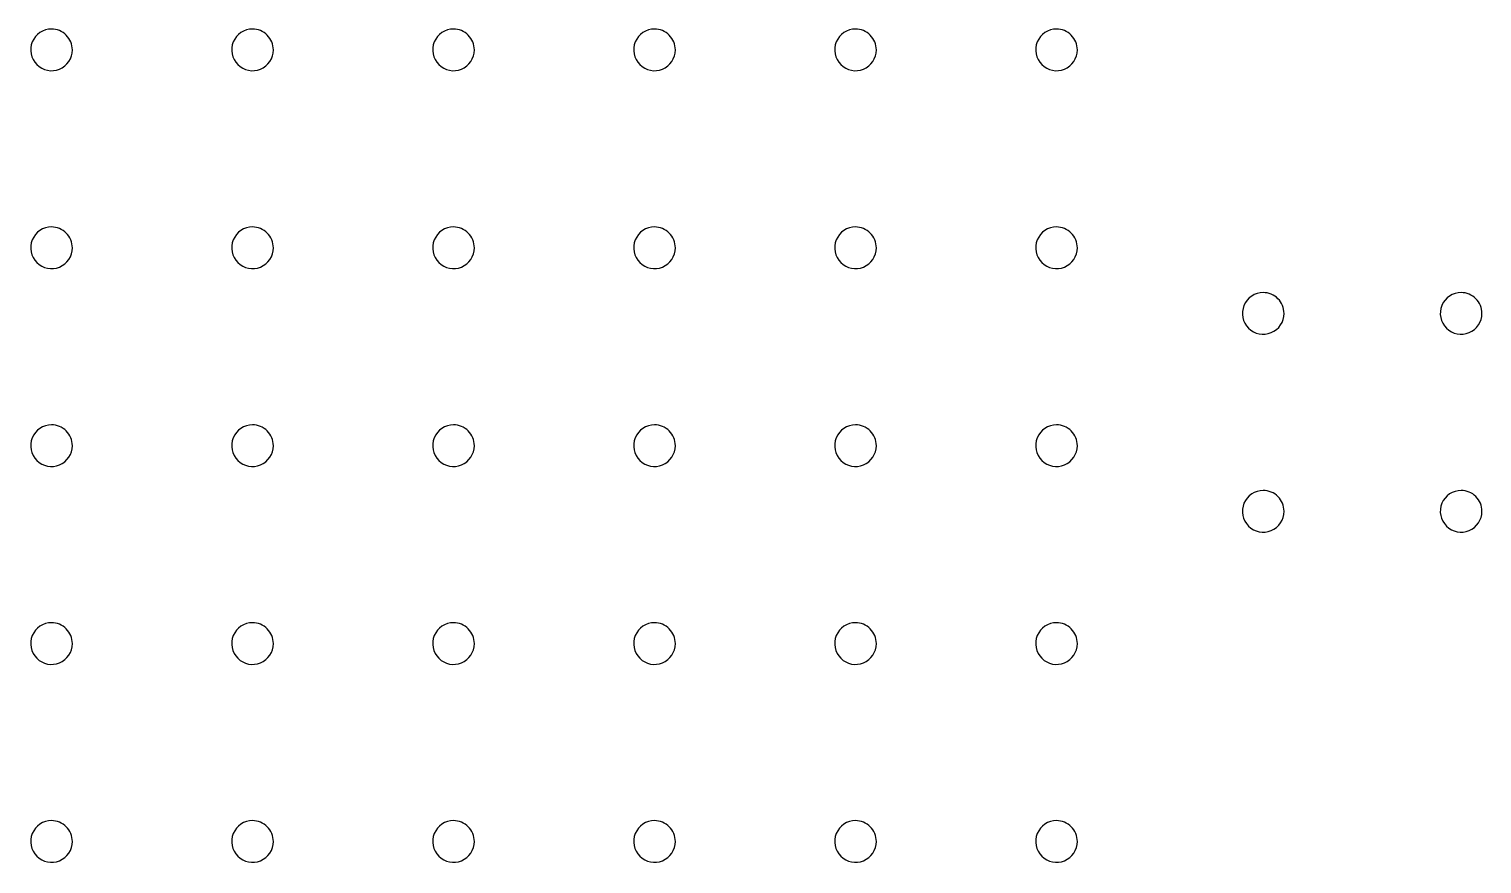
# Model space of a CAD drawing. Header units: millimetres. Extents: x 0.23 to 5.73, y 0.39 to 3.55.
import ezdxf

# ---------------------------------------------------------------- set-up
doc = ezdxf.new("R2010")
doc.units = ezdxf.units.MM
doc.layers.get('0').update_dxf_attribs({"linetype": 'CONTINUOUS'})

msp = doc.modelspace()

# ---------------------------------------------------------------- linework, layer by layer
at = {"color": 7}
for points in [[(0.318909, 3.547533)], [(1.078812, 3.547533)], [(1.838715, 3.547533)], [(2.598618, 3.547533)], [(3.358521, 3.547533)], [(4.118423, 3.547533)], [(0.318909, 2.799442)], [(1.078812, 2.799442)], [(1.838715, 2.799442)], [(2.598618, 2.799442)], [(3.358521, 2.799442)], [(4.118423, 2.799442)], [(4.899981, 2.551391)], [(5.648072, 2.551391)], [(0.318909, 2.051352)], [(1.078812, 2.051352)], [(1.838715, 2.051352)], [(2.598618, 2.051352)], [(3.358521, 2.051352)], [(4.118423, 2.051352)], [(4.899981, 1.8033)], [(5.648072, 1.8033)], [(0.318909, 1.303261)], [(1.078812, 1.303261)], [(1.838715, 1.303261)], [(2.598618, 1.303261)], [(3.358521, 1.303261)], [(4.118423, 1.303261)], [(0.318909, 0.55517)], [(1.078812, 0.55517)], [(1.838715, 0.55517)], [(2.598618, 0.55517)], [(3.358521, 0.55517)], [(4.118423, 0.55517)]]:
    msp.add_lwpolyline(points, close=True, dxfattribs=at)
for points in [[(0.318909, 3.547533), (0.28706, 3.547533), (0.258346, 3.528347), (0.246157, 3.498922)], [(0.374592, 3.524469), (0.359824, 3.539237), (0.339794, 3.547533), (0.318909, 3.547533)], [(0.397656, 3.468787), (0.397656, 3.489672), (0.389359, 3.509701), (0.374592, 3.524469)], [(1.078812, 3.547533), (1.046962, 3.547533), (1.018249, 3.528347), (1.00606, 3.498922)], [(1.134494, 3.524469), (1.119727, 3.539237), (1.099697, 3.547533), (1.078812, 3.547533)], [(1.157559, 3.468787), (1.157559, 3.489672), (1.149262, 3.509701), (1.134494, 3.524469)], [(1.838715, 3.547533), (1.806865, 3.547533), (1.778151, 3.528347), (1.765963, 3.498922)], [(1.894397, 3.524469), (1.879629, 3.539237), (1.8596, 3.547533), (1.838715, 3.547533)], [(1.917461, 3.468787), (1.917461, 3.489672), (1.909165, 3.509701), (1.894397, 3.524469)], [(2.598618, 3.547533), (2.566768, 3.547533), (2.538054, 3.528347), (2.525866, 3.498922)], [(2.6543, 3.524469), (2.639532, 3.539237), (2.619503, 3.547533), (2.598618, 3.547533)], [(2.677364, 3.468787), (2.677364, 3.489672), (2.669068, 3.509701), (2.6543, 3.524469)], [(3.358521, 3.547533), (3.326671, 3.547533), (3.297957, 3.528347), (3.285769, 3.498922)], [(3.414203, 3.524469), (3.399435, 3.539237), (3.379406, 3.547533), (3.358521, 3.547533)], [(3.437267, 3.468787), (3.437267, 3.489672), (3.428971, 3.509701), (3.414203, 3.524469)], [(4.118423, 3.547533), (4.086574, 3.547533), (4.05786, 3.528347), (4.045671, 3.498922)], [(4.174106, 3.524469), (4.159338, 3.539237), (4.139308, 3.547533), (4.118423, 3.547533)], [(4.19717, 3.468787), (4.19717, 3.489672), (4.188873, 3.509701), (4.174106, 3.524469)], [(0.246157, 3.498922), (0.233969, 3.469496), (0.240706, 3.435626), (0.263227, 3.413105)], [(0.349044, 3.396035), (0.37847, 3.408223), (0.397656, 3.436937), (0.397656, 3.468787)], [(1.00606, 3.498922), (0.993872, 3.469496), (1.000609, 3.435626), (1.02313, 3.413105)], [(1.108947, 3.396035), (1.138373, 3.408223), (1.157559, 3.436937), (1.157559, 3.468787)], [(1.765963, 3.498922), (1.753774, 3.469496), (1.760512, 3.435626), (1.783033, 3.413105)], [(1.86885, 3.396035), (1.898275, 3.408223), (1.917461, 3.436937), (1.917461, 3.468787)], [(2.525866, 3.498922), (2.513677, 3.469496), (2.520414, 3.435626), (2.542936, 3.413105)], [(2.628753, 3.396035), (2.658178, 3.408223), (2.677364, 3.436937), (2.677364, 3.468787)], [(3.285769, 3.498922), (3.27358, 3.469496), (3.280317, 3.435626), (3.302839, 3.413105)], [(3.388656, 3.396035), (3.418081, 3.408223), (3.437267, 3.436937), (3.437267, 3.468787)], [(4.045671, 3.498922), (4.033483, 3.469496), (4.04022, 3.435626), (4.062741, 3.413105)], [(4.148558, 3.396035), (4.177984, 3.408223), (4.19717, 3.436937), (4.19717, 3.468787)], [(0.263227, 3.413105), (0.285749, 3.390583), (0.319619, 3.383846), (0.349044, 3.396035)], [(1.02313, 3.413105), (1.045651, 3.390583), (1.079522, 3.383846), (1.108947, 3.396035)], [(1.783033, 3.413105), (1.805554, 3.390583), (1.839424, 3.383846), (1.86885, 3.396035)], [(2.542936, 3.413105), (2.565457, 3.390583), (2.599327, 3.383846), (2.628753, 3.396035)], [(3.302839, 3.413105), (3.32536, 3.390583), (3.35923, 3.383846), (3.388656, 3.396035)], [(4.062741, 3.413105), (4.085263, 3.390583), (4.119133, 3.383846), (4.148558, 3.396035)], [(0.246157, 2.750831), (0.233969, 2.721405), (0.240706, 2.687535), (0.263227, 2.665014)], [(0.318909, 2.799442), (0.28706, 2.799442), (0.258346, 2.780256), (0.246157, 2.750831)], [(0.374592, 2.776378), (0.359824, 2.791146), (0.339794, 2.799442), (0.318909, 2.799442)], [(0.397656, 2.720696), (0.397656, 2.741581), (0.389359, 2.76161), (0.374592, 2.776378)], [(1.00606, 2.750831), (0.993872, 2.721405), (1.000609, 2.687535), (1.02313, 2.665014)], [(1.078812, 2.799442), (1.046962, 2.799442), (1.018249, 2.780256), (1.00606, 2.750831)], [(1.134494, 2.776378), (1.119727, 2.791146), (1.099697, 2.799442), (1.078812, 2.799442)], [(1.157559, 2.720696), (1.157559, 2.741581), (1.149262, 2.76161), (1.134494, 2.776378)], [(1.765963, 2.750831), (1.753774, 2.721405), (1.760512, 2.687535), (1.783033, 2.665014)], [(1.838715, 2.799442), (1.806865, 2.799442), (1.778151, 2.780256), (1.765963, 2.750831)], [(1.894397, 2.776378), (1.879629, 2.791146), (1.8596, 2.799442), (1.838715, 2.799442)], [(1.917461, 2.720696), (1.917461, 2.741581), (1.909165, 2.76161), (1.894397, 2.776378)], [(2.525866, 2.750831), (2.513677, 2.721405), (2.520414, 2.687535), (2.542936, 2.665014)], [(2.598618, 2.799442), (2.566768, 2.799442), (2.538054, 2.780256), (2.525866, 2.750831)], [(2.6543, 2.776378), (2.639532, 2.791146), (2.619503, 2.799442), (2.598618, 2.799442)], [(2.677364, 2.720696), (2.677364, 2.741581), (2.669068, 2.76161), (2.6543, 2.776378)], [(3.285769, 2.750831), (3.27358, 2.721405), (3.280317, 2.687535), (3.302839, 2.665014)], [(3.358521, 2.799442), (3.326671, 2.799442), (3.297957, 2.780256), (3.285769, 2.750831)], [(3.414203, 2.776378), (3.399435, 2.791146), (3.379406, 2.799442), (3.358521, 2.799442)], [(3.437267, 2.720696), (3.437267, 2.741581), (3.428971, 2.76161), (3.414203, 2.776378)], [(4.045671, 2.750831), (4.033483, 2.721405), (4.04022, 2.687535), (4.062741, 2.665014)], [(4.118423, 2.799442), (4.086574, 2.799442), (4.05786, 2.780256), (4.045671, 2.750831)], [(4.174106, 2.776378), (4.159338, 2.791146), (4.139308, 2.799442), (4.118423, 2.799442)], [(4.19717, 2.720696), (4.19717, 2.741581), (4.188873, 2.76161), (4.174106, 2.776378)], [(0.349044, 2.647944), (0.37847, 2.660132), (0.397656, 2.688846), (0.397656, 2.720696)], [(1.108947, 2.647944), (1.138373, 2.660132), (1.157559, 2.688846), (1.157559, 2.720696)], [(1.86885, 2.647944), (1.898275, 2.660132), (1.917461, 2.688846), (1.917461, 2.720696)], [(2.628753, 2.647944), (2.658178, 2.660132), (2.677364, 2.688846), (2.677364, 2.720696)], [(3.388656, 2.647944), (3.418081, 2.660132), (3.437267, 2.688846), (3.437267, 2.720696)], [(4.148558, 2.647944), (4.177984, 2.660132), (4.19717, 2.688846), (4.19717, 2.720696)], [(0.263227, 2.665014), (0.285749, 2.642493), (0.319619, 2.635755), (0.349044, 2.647944)], [(1.02313, 2.665014), (1.045651, 2.642493), (1.079522, 2.635755), (1.108947, 2.647944)], [(1.783033, 2.665014), (1.805554, 2.642493), (1.839424, 2.635755), (1.86885, 2.647944)], [(2.542936, 2.665014), (2.565457, 2.642493), (2.599327, 2.635755), (2.628753, 2.647944)], [(3.302839, 2.665014), (3.32536, 2.642493), (3.35923, 2.635755), (3.388656, 2.647944)], [(4.062741, 2.665014), (4.085263, 2.642493), (4.119133, 2.635755), (4.148558, 2.647944)], [(4.899981, 2.551391), (4.868131, 2.551391), (4.839417, 2.532205), (4.827229, 2.50278)], [(4.955663, 2.528327), (4.940895, 2.543095), (4.920866, 2.551391), (4.899981, 2.551391)], [(4.978728, 2.472645), (4.978728, 2.49353), (4.970431, 2.513559), (4.955663, 2.528327)], [(5.648072, 2.551391), (5.616222, 2.551391), (5.587508, 2.532205), (5.57532, 2.50278)], [(5.703754, 2.528327), (5.688986, 2.543095), (5.668957, 2.551391), (5.648072, 2.551391)], [(5.726818, 2.472645), (5.726818, 2.49353), (5.718522, 2.513559), (5.703754, 2.528327)], [(4.827229, 2.50278), (4.81504, 2.473354), (4.821778, 2.439484), (4.844299, 2.416963)], [(4.930116, 2.399893), (4.959542, 2.412081), (4.978728, 2.440795), (4.978728, 2.472645)], [(5.57532, 2.50278), (5.563131, 2.473354), (5.569869, 2.439484), (5.59239, 2.416963)], [(5.678207, 2.399893), (5.707632, 2.412081), (5.726818, 2.440795), (5.726818, 2.472645)], [(4.844299, 2.416963), (4.86682, 2.394441), (4.900691, 2.387704), (4.930116, 2.399893)], [(5.59239, 2.416963), (5.614911, 2.394441), (5.648781, 2.387704), (5.678207, 2.399893)], [(0.318909, 2.051352), (0.28706, 2.051352), (0.258346, 2.032166), (0.246157, 2.00274)], [(0.374592, 2.028287), (0.359824, 2.043055), (0.339794, 2.051352), (0.318909, 2.051352)], [(1.078812, 2.051352), (1.046962, 2.051352), (1.018249, 2.032166), (1.00606, 2.00274)], [(1.134494, 2.028287), (1.119727, 2.043055), (1.099697, 2.051352), (1.078812, 2.051352)], [(1.838715, 2.051352), (1.806865, 2.051352), (1.778151, 2.032166), (1.765963, 2.00274)], [(1.894397, 2.028287), (1.879629, 2.043055), (1.8596, 2.051352), (1.838715, 2.051352)], [(2.598618, 2.051352), (2.566768, 2.051352), (2.538054, 2.032166), (2.525866, 2.00274)], [(2.6543, 2.028287), (2.639532, 2.043055), (2.619503, 2.051352), (2.598618, 2.051352)], [(3.358521, 2.051352), (3.326671, 2.051352), (3.297957, 2.032166), (3.285769, 2.00274)], [(3.414203, 2.028287), (3.399435, 2.043055), (3.379406, 2.051352), (3.358521, 2.051352)], [(4.118423, 2.051352), (4.086574, 2.051352), (4.05786, 2.032166), (4.045671, 2.00274)], [(4.174106, 2.028287), (4.159338, 2.043055), (4.139308, 2.051352), (4.118423, 2.051352)], [(0.246157, 2.00274), (0.233969, 1.973315), (0.240706, 1.939444), (0.263227, 1.916923)], [(0.397656, 1.972605), (0.397656, 1.99349), (0.389359, 2.013519), (0.374592, 2.028287)], [(1.00606, 2.00274), (0.993872, 1.973315), (1.000609, 1.939444), (1.02313, 1.916923)], [(1.157559, 1.972605), (1.157559, 1.99349), (1.149262, 2.013519), (1.134494, 2.028287)], [(1.765963, 2.00274), (1.753774, 1.973315), (1.760512, 1.939444), (1.783033, 1.916923)], [(1.917461, 1.972605), (1.917461, 1.99349), (1.909165, 2.013519), (1.894397, 2.028287)], [(2.525866, 2.00274), (2.513677, 1.973315), (2.520414, 1.939444), (2.542936, 1.916923)], [(2.677364, 1.972605), (2.677364, 1.99349), (2.669068, 2.013519), (2.6543, 2.028287)], [(3.285769, 2.00274), (3.27358, 1.973315), (3.280317, 1.939444), (3.302839, 1.916923)], [(3.437267, 1.972605), (3.437267, 1.99349), (3.428971, 2.013519), (3.414203, 2.028287)], [(4.045671, 2.00274), (4.033483, 1.973315), (4.04022, 1.939444), (4.062741, 1.916923)], [(4.19717, 1.972605), (4.19717, 1.99349), (4.188873, 2.013519), (4.174106, 2.028287)], [(0.349044, 1.899853), (0.37847, 1.912041), (0.397656, 1.940755), (0.397656, 1.972605)], [(1.108947, 1.899853), (1.138373, 1.912041), (1.157559, 1.940755), (1.157559, 1.972605)], [(1.86885, 1.899853), (1.898275, 1.912041), (1.917461, 1.940755), (1.917461, 1.972605)], [(2.628753, 1.899853), (2.658178, 1.912041), (2.677364, 1.940755), (2.677364, 1.972605)], [(3.388656, 1.899853), (3.418081, 1.912041), (3.437267, 1.940755), (3.437267, 1.972605)], [(4.148558, 1.899853), (4.177984, 1.912041), (4.19717, 1.940755), (4.19717, 1.972605)], [(0.263227, 1.916923), (0.285749, 1.894402), (0.319619, 1.887664), (0.349044, 1.899853)], [(1.02313, 1.916923), (1.045651, 1.894402), (1.079522, 1.887664), (1.108947, 1.899853)], [(1.783033, 1.916923), (1.805554, 1.894402), (1.839424, 1.887664), (1.86885, 1.899853)], [(2.542936, 1.916923), (2.565457, 1.894402), (2.599327, 1.887664), (2.628753, 1.899853)], [(3.302839, 1.916923), (3.32536, 1.894402), (3.35923, 1.887664), (3.388656, 1.899853)], [(4.062741, 1.916923), (4.085263, 1.894402), (4.119133, 1.887664), (4.148558, 1.899853)], [(4.899981, 1.8033), (4.868131, 1.8033), (4.839417, 1.784114), (4.827229, 1.754689)], [(4.955663, 1.780236), (4.940895, 1.795004), (4.920866, 1.8033), (4.899981, 1.8033)], [(4.978728, 1.724554), (4.978728, 1.745439), (4.970431, 1.765468), (4.955663, 1.780236)], [(5.648072, 1.8033), (5.616222, 1.8033), (5.587508, 1.784114), (5.57532, 1.754689)], [(5.703754, 1.780236), (5.688986, 1.795004), (5.668957, 1.8033), (5.648072, 1.8033)], [(5.726818, 1.724554), (5.726818, 1.745439), (5.718522, 1.765468), (5.703754, 1.780236)], [(4.827229, 1.754689), (4.81504, 1.725263), (4.821778, 1.691393), (4.844299, 1.668872)], [(4.930116, 1.651802), (4.959542, 1.66399), (4.978728, 1.692704), (4.978728, 1.724554)], [(5.57532, 1.754689), (5.563131, 1.725263), (5.569869, 1.691393), (5.59239, 1.668872)], [(5.678207, 1.651802), (5.707632, 1.66399), (5.726818, 1.692704), (5.726818, 1.724554)], [(4.844299, 1.668872), (4.86682, 1.646351), (4.900691, 1.639613), (4.930116, 1.651802)], [(5.59239, 1.668872), (5.614911, 1.646351), (5.648781, 1.639613), (5.678207, 1.651802)], [(0.318909, 1.303261), (0.28706, 1.303261), (0.258346, 1.284075), (0.246157, 1.254649)], [(0.374592, 1.280197), (0.359824, 1.294964), (0.339794, 1.303261), (0.318909, 1.303261)], [(0.397656, 1.224514), (0.397656, 1.245399), (0.389359, 1.265429), (0.374592, 1.280197)], [(1.078812, 1.303261), (1.046962, 1.303261), (1.018249, 1.284075), (1.00606, 1.254649)], [(1.134494, 1.280197), (1.119727, 1.294964), (1.099697, 1.303261), (1.078812, 1.303261)], [(1.157559, 1.224514), (1.157559, 1.245399), (1.149262, 1.265429), (1.134494, 1.280197)], [(1.838715, 1.303261), (1.806865, 1.303261), (1.778151, 1.284075), (1.765963, 1.254649)], [(1.894397, 1.280197), (1.879629, 1.294964), (1.8596, 1.303261), (1.838715, 1.303261)], [(1.917461, 1.224514), (1.917461, 1.245399), (1.909165, 1.265429), (1.894397, 1.280197)], [(2.598618, 1.303261), (2.566768, 1.303261), (2.538054, 1.284075), (2.525866, 1.254649)], [(2.6543, 1.280197), (2.639532, 1.294964), (2.619503, 1.303261), (2.598618, 1.303261)], [(2.677364, 1.224514), (2.677364, 1.245399), (2.669068, 1.265429), (2.6543, 1.280197)], [(3.358521, 1.303261), (3.326671, 1.303261), (3.297957, 1.284075), (3.285769, 1.254649)], [(3.414203, 1.280197), (3.399435, 1.294964), (3.379406, 1.303261), (3.358521, 1.303261)], [(3.437267, 1.224514), (3.437267, 1.245399), (3.428971, 1.265429), (3.414203, 1.280197)], [(4.118423, 1.303261), (4.086574, 1.303261), (4.05786, 1.284075), (4.045671, 1.254649)], [(4.174106, 1.280197), (4.159338, 1.294964), (4.139308, 1.303261), (4.118423, 1.303261)], [(4.19717, 1.224514), (4.19717, 1.245399), (4.188873, 1.265429), (4.174106, 1.280197)], [(0.246157, 1.254649), (0.233969, 1.225224), (0.240706, 1.191354), (0.263227, 1.168832)], [(0.349044, 1.151762), (0.37847, 1.163951), (0.397656, 1.192664), (0.397656, 1.224514)], [(1.00606, 1.254649), (0.993872, 1.225224), (1.000609, 1.191354), (1.02313, 1.168832)], [(1.108947, 1.151762), (1.138373, 1.163951), (1.157559, 1.192664), (1.157559, 1.224514)], [(1.765963, 1.254649), (1.753774, 1.225224), (1.760512, 1.191354), (1.783033, 1.168832)], [(1.86885, 1.151762), (1.898275, 1.163951), (1.917461, 1.192664), (1.917461, 1.224514)], [(2.525866, 1.254649), (2.513677, 1.225224), (2.520414, 1.191354), (2.542936, 1.168832)], [(2.628753, 1.151762), (2.658178, 1.163951), (2.677364, 1.192664), (2.677364, 1.224514)], [(3.285769, 1.254649), (3.27358, 1.225224), (3.280317, 1.191354), (3.302839, 1.168832)], [(3.388656, 1.151762), (3.418081, 1.163951), (3.437267, 1.192664), (3.437267, 1.224514)], [(4.045671, 1.254649), (4.033483, 1.225224), (4.04022, 1.191354), (4.062741, 1.168832)], [(4.148558, 1.151762), (4.177984, 1.163951), (4.19717, 1.192664), (4.19717, 1.224514)], [(0.263227, 1.168832), (0.285749, 1.146311), (0.319619, 1.139574), (0.349044, 1.151762)], [(1.02313, 1.168832), (1.045651, 1.146311), (1.079522, 1.139574), (1.108947, 1.151762)], [(1.783033, 1.168832), (1.805554, 1.146311), (1.839424, 1.139574), (1.86885, 1.151762)], [(2.542936, 1.168832), (2.565457, 1.146311), (2.599327, 1.139574), (2.628753, 1.151762)], [(3.302839, 1.168832), (3.32536, 1.146311), (3.35923, 1.139574), (3.388656, 1.151762)], [(4.062741, 1.168832), (4.085263, 1.146311), (4.119133, 1.139574), (4.148558, 1.151762)], [(0.318909, 0.55517), (0.28706, 0.55517), (0.258346, 0.535984), (0.246157, 0.506559)], [(0.374592, 0.532106), (0.359824, 0.546874), (0.339794, 0.55517), (0.318909, 0.55517)], [(1.078812, 0.55517), (1.046962, 0.55517), (1.018249, 0.535984), (1.00606, 0.506559)], [(1.134494, 0.532106), (1.119727, 0.546874), (1.099697, 0.55517), (1.078812, 0.55517)], [(1.838715, 0.55517), (1.806865, 0.55517), (1.778151, 0.535984), (1.765963, 0.506559)], [(1.894397, 0.532106), (1.879629, 0.546874), (1.8596, 0.55517), (1.838715, 0.55517)], [(2.598618, 0.55517), (2.566768, 0.55517), (2.538054, 0.535984), (2.525866, 0.506559)], [(2.6543, 0.532106), (2.639532, 0.546874), (2.619503, 0.55517), (2.598618, 0.55517)], [(3.358521, 0.55517), (3.326671, 0.55517), (3.297957, 0.535984), (3.285769, 0.506559)], [(3.414203, 0.532106), (3.399435, 0.546874), (3.379406, 0.55517), (3.358521, 0.55517)], [(4.118423, 0.55517), (4.086574, 0.55517), (4.05786, 0.535984), (4.045671, 0.506559)], [(4.174106, 0.532106), (4.159338, 0.546874), (4.139308, 0.55517), (4.118423, 0.55517)], [(0.246157, 0.506559), (0.233969, 0.477133), (0.240706, 0.443263), (0.263227, 0.420741)], [(0.397656, 0.476424), (0.397656, 0.497308), (0.389359, 0.517338), (0.374592, 0.532106)], [(1.00606, 0.506559), (0.993872, 0.477133), (1.000609, 0.443263), (1.02313, 0.420741)], [(1.157559, 0.476424), (1.157559, 0.497308), (1.149262, 0.517338), (1.134494, 0.532106)], [(1.765963, 0.506559), (1.753774, 0.477133), (1.760512, 0.443263), (1.783033, 0.420741)], [(1.917461, 0.476424), (1.917461, 0.497308), (1.909165, 0.517338), (1.894397, 0.532106)], [(2.525866, 0.506559), (2.513677, 0.477133), (2.520414, 0.443263), (2.542936, 0.420741)], [(2.677364, 0.476424), (2.677364, 0.497308), (2.669068, 0.517338), (2.6543, 0.532106)], [(3.285769, 0.506559), (3.27358, 0.477133), (3.280317, 0.443263), (3.302839, 0.420741)], [(3.437267, 0.476424), (3.437267, 0.497308), (3.428971, 0.517338), (3.414203, 0.532106)], [(4.045671, 0.506559), (4.033483, 0.477133), (4.04022, 0.443263), (4.062741, 0.420741)], [(4.19717, 0.476424), (4.19717, 0.497308), (4.188873, 0.517338), (4.174106, 0.532106)], [(0.349044, 0.403671), (0.37847, 0.41586), (0.397656, 0.444574), (0.397656, 0.476424)], [(1.108947, 0.403671), (1.138373, 0.41586), (1.157559, 0.444574), (1.157559, 0.476424)], [(1.86885, 0.403671), (1.898275, 0.41586), (1.917461, 0.444574), (1.917461, 0.476424)], [(2.628753, 0.403671), (2.658178, 0.41586), (2.677364, 0.444574), (2.677364, 0.476424)], [(3.388656, 0.403671), (3.418081, 0.41586), (3.437267, 0.444574), (3.437267, 0.476424)], [(4.148558, 0.403671), (4.177984, 0.41586), (4.19717, 0.444574), (4.19717, 0.476424)], [(0.263227, 0.420741), (0.285749, 0.39822), (0.319619, 0.391483), (0.349044, 0.403671)], [(1.02313, 0.420741), (1.045651, 0.39822), (1.079522, 0.391483), (1.108947, 0.403671)], [(1.783033, 0.420741), (1.805554, 0.39822), (1.839424, 0.391483), (1.86885, 0.403671)], [(2.542936, 0.420741), (2.565457, 0.39822), (2.599327, 0.391483), (2.628753, 0.403671)], [(3.302839, 0.420741), (3.32536, 0.39822), (3.35923, 0.391483), (3.388656, 0.403671)], [(4.062741, 0.420741), (4.085263, 0.39822), (4.119133, 0.391483), (4.148558, 0.403671)]]:
    msp.add_open_spline(points, degree=3, dxfattribs=at)

doc.saveas('drawing.dxf')
